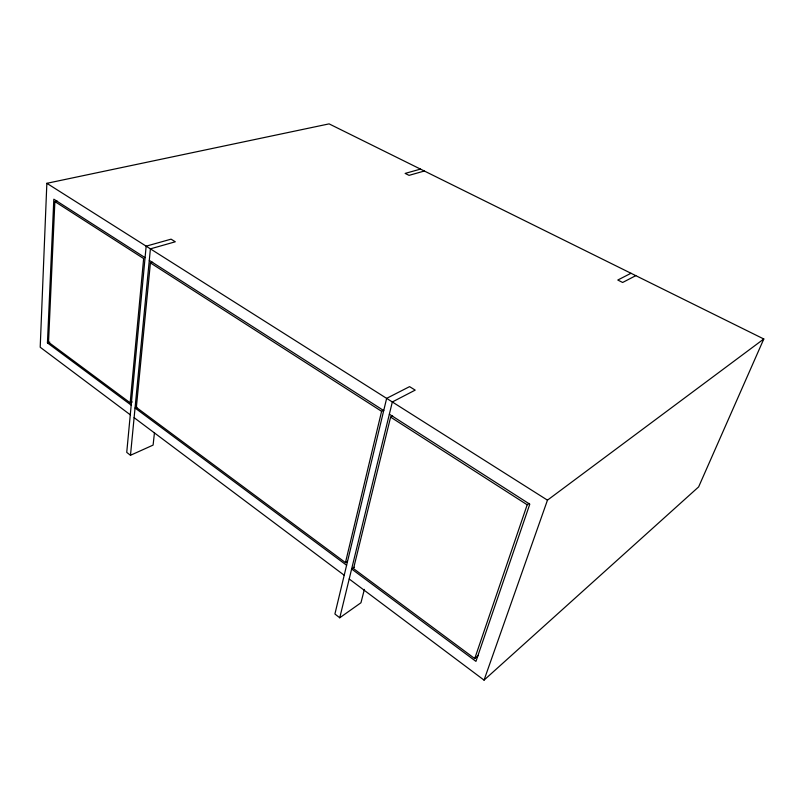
<?xml version="1.0" encoding="UTF-8"?>
<svg xmlns="http://www.w3.org/2000/svg" width="804" height="804" viewBox="0 0 804 804"><rect width="100%" height="100%" fill="white"/><g stroke="black" fill="none" stroke-linecap="round" stroke-linejoin="round"><path stroke-width="1.21" d="M349.207 578.991L484.048 680.124L698.626 486.902L763.8 338.986L329.097 123.876L46.853 183.312L40.2 347.238L130.278 414.794M131.183 405.136L47.436 342.886L53.828 199.191L145.072 257.662M57.134 201.06L54.873 201.563L48.531 342.233L130.168 402.824L132.248 401.97M130.168 402.824L143.645 258.556L54.873 201.563M130.479 455.285L150.408 248.858L175.312 241.783L171.081 239.16L146.157 246.165L126.741 452.381L130.479 455.285L153.102 445.094L154.468 432.622M152.639 262.245L150.408 262.898L136.348 407.407L345.469 562.619L347.418 561.343M345.469 562.619L381.598 411.326L383.649 410.241M339.75 617.774L392.332 401.97L415.196 390.111L409.568 386.634L386.644 398.372L334.906 614.015L339.75 617.774L360.956 602.759L364.373 589.392M392.664 416.02L390.613 417.115L353.529 568.599L474.732 658.566L478.38 655.411M474.732 658.566L527.183 504.791L529.072 503.404M484.048 680.124L547.464 500.158L763.8 338.986M354.283 567.232L351.639 568.991L475.948 661.38L529.786 504.188L389.357 414.201M635.803 275.651L622.648 282.475L617.784 280.033L630.989 273.27M136.931 407.226L135.052 408.01L346.604 565.252M47.436 342.886L49.808 342.092M424.351 171.011L409.045 175.362L405.156 173.413L420.492 169.101M46.853 183.312L547.464 500.158M149.303 260.365L383.709 410.583M150.408 262.898L381.598 411.326M390.613 417.115L527.183 504.791M134.117 417.668L344.212 575.252"/></g></svg>
